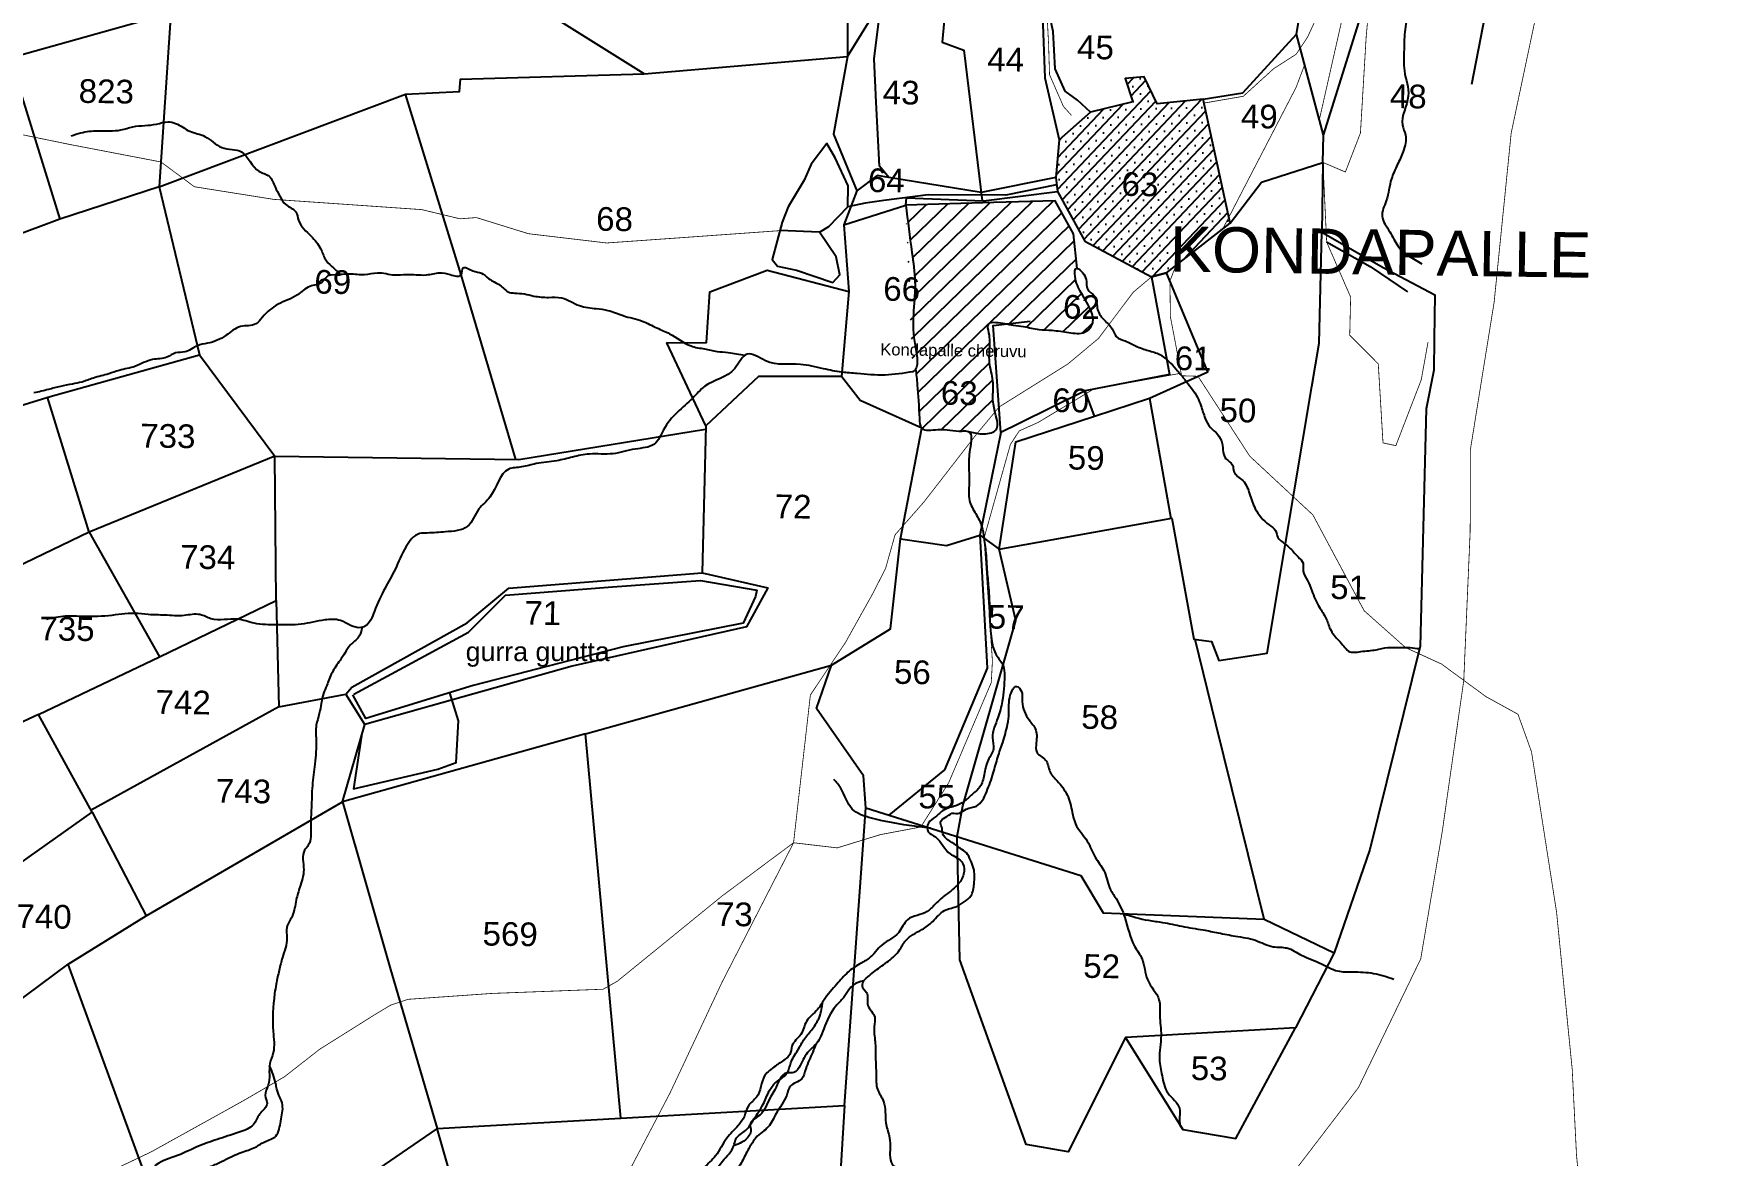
# Model space of a CAD drawing. Header units: feet. Extents: x 753466 to 768578, y 1601948 to 1613855.
# Drawn here: x 756087 to 758301, y 1607414 to 1608880 of the extents above; entities that cross this region are included whole.
import ezdxf

# ---------------------------------------------------------------- set-up
doc = ezdxf.new("R2010")
doc.units = ezdxf.units.FT
doc.header["$LTSCALE"] = 15
doc.header["$MEASUREMENT"] = 0
doc.linetypes.add('HIDDEN2', pattern=[0.1875, 0.125, -0.0625])
for name, color, linetype in [('HILL', 17, 'Continuous'), ('PLOT', 7, 'Continuous'), ('PLOT NO @ 1', 7, 'Continuous'), ('ROADS', 6, 'Continuous'), ('TANKS-STREAM', 4, 'Continuous'), ('TEXT @ 1', 1, 'Continuous'), ('VILLAGE', 30, 'Continuous')]:
    doc.layers.add(name, color=color, linetype=linetype)
doc.styles.add('Annotative', font='arial.ttf')
doc.styles.get("Standard").update_dxf_attribs({"font": 'arial.ttf'})
doc.linetypes.add('DOTS', pattern='A,1e-06,-3,["●",Standard,S=3,R=0,X=-1.25,Y=-1.25],-3', length=6.000001)

msp = doc.modelspace()

# ---------------------------------------------------------------- hatches: boundary and pattern name
at = {"layer": 'TANKS-STREAM'}
h = msp.add_hatch(dxfattribs=at)
h.set_pattern_fill('ANSI31,_O', color=256, scale=150, angle=359.1439)
h.set_pattern_definition([(44.1438658, (0, 0), (-13.05866986, 13.45487426), [])])
edge = h.paths.add_edge_path()
edge.add_spline(control_points=[(757236.1, 1608438), (757237.3, 1608438.8), (757245.6, 1608446.2), (757231, 1608496.3), (757242.7, 1608542.1), (757233.6, 1608602.4), (757229.6, 1608635.6), (757227.1, 1608656.1)], knot_values=[0, 0, 0, 0, 5.495856, 43.493777, 124.551548, 164.256651, 228.581715, 228.581715, 228.581715, 228.581715], degree=3, periodic=0)
edge.add_spline(control_points=[(757239.9, 1608442), (757240.7, 1608434.9), (757243, 1608413.2), (757244.3, 1608389.7), (757245.9, 1608358.7), (757275, 1608365.2), (757291.3, 1608359.6), (757306.6, 1608361.1), (757308.7, 1608360.3)], knot_values=[0, 0, 0, 0, 21.682697, 67.030137, 80.733846, 102.516573, 135.137486, 143.719926, 143.719926, 143.719926, 143.719926], degree=3, periodic=0)
edge.add_spline(control_points=[(757308.7, 1608360.3), (757312.5, 1608359.2), (757316.3, 1608358.2), (757320.4, 1608357.6)], knot_values=[0.000003, 0.000003, 0.000003, 0.000003, 12.615639, 12.615639, 12.615639, 12.615639], degree=3, periodic=0)
edge.add_line((757320.4, 1608357.6), (757343.8, 1608385.8))
edge.add_spline(control_points=[(757343.8, 1608385.8), (757342.9, 1608389.2), (757340.3, 1608399.5), (757341.3, 1608411.8), (757341.4, 1608430.3), (757334.5, 1608451.1), (757337.5, 1608473.1), (757336.4, 1608488.8), (757332, 1608502.7), (757350.8, 1608503.2), (757364, 1608499.2), (757383.4, 1608497.2), (757399.9, 1608493), (757420, 1608492.6), (757439.5, 1608490), (757458.9, 1608486.3), (757480.8, 1608506.4), (757456.3, 1608537.9), (757448, 1608558.6), (757447.9, 1608573.1), (757450.1, 1608573.5), (757451.1, 1608573.3)], knot_values=[63.913655, 63.913655, 63.913655, 63.913655, 73.246828, 91.597612, 104.66008, 129.595317, 158.727906, 169.959653, 182.215888, 191.871031, 215.826742, 230.008439, 250.985183, 268.897389, 291.531578, 313.650131, 324.59259, 374.473602, 399.145787, 405.918062, 409.687012, 409.687012, 409.687012, 409.687012], degree=3, periodic=0)
edge.add_line((757451.1, 1608573.3), (757446.1, 1608618.6))
edge.add_line((757446.1, 1608618.6), (757422.5, 1608661.7))
edge.add_line((757422.5, 1608661.7), (757342.3, 1608659.7))
edge.add_line((757342.3, 1608659.7), (757227.1, 1608656.1))
at = {"layer": 'VILLAGE', "linetype": 'Continuous'}
h = msp.add_hatch(dxfattribs=at)
h.set_pattern_fill('SACNCR', color=256, scale=150, angle=1.53032, style=0)
h.paths.add_polyline_path([(757514, 1608821.8), (757524.1, 1608791.1), (757468.4, 1608777.5), (757427.7, 1608741.5), (757423.1, 1608692), (757425.6, 1608673.7), (757461.1, 1608609), (757548.5, 1608562.4), (757567.9, 1608567.7), (757651.3, 1608632.7), (757615.7, 1608794.6), (757555.8, 1608788.5), (757538.7, 1608823.9)])

# ---------------------------------------------------------------- linework, layer by layer
at = {"layer": 'HILL'}
for points in [[(757424.3, 1608682.8), (757358, 1608669.2), (757256.4, 1608669.6), (757198.3, 1608662.3), (757174.1, 1608658.7), (757151.3, 1608653.8), (757151.7, 1608681.4), (757134.6, 1608717.7), (757123.7, 1608736.6), (757103.3, 1608709.7), (757094, 1608688.8), (757073.3, 1608653.8), (757065.2, 1608633.9), (757052.5, 1608585.2), (757059.2, 1608576.3), (757084.2, 1608571.2), (757131.7, 1608554.8), (757140.6, 1608564.8), (757136.1, 1608588.3), (757114.3, 1608620.6), (757126.2, 1608628.1), (757151.3, 1608653.8)], [(757451.1, 1608573.3), (757446.1, 1608618.6), (757422.5, 1608661.7), (757342.3, 1608659.7), (757227.1, 1608656.1)], [(757114.3, 1608620.6), (757062.3, 1608622.7)], [(757777.3, 1608607.9), (757834.4, 1608575.8), (757883.2, 1608542.5)], [(756505.2, 1608016.6), (756570.7, 1608052), (756655.4, 1608097.8), (756703.6, 1608146.3), (756843.6, 1608156.9), (756958.5, 1608165.5), (757032.2, 1608152.7), (757030.7, 1608144.3), (757014.2, 1608109.5), (756857.6, 1608078.4), (756661.4, 1608028.1), (756520.9, 1607984.8), (756504.1, 1608016)], [(756515.5, 1607962.1), (756504.9, 1607892.7), (756615, 1607918.7), (756639.1, 1607927.2), (756642, 1607982), (756630.7, 1608018.6)]]:
    msp.add_lwpolyline(points, dxfattribs=at)
at = {"layer": 'PLOT'}
for points in [[(756884.9, 1608827.8), (756674.5, 1608960), (756633.4, 1608952.1), (756494.6, 1609027.5), (756856.5, 1609188.4), (756885.7, 1609225), (757008.7, 1609232.4), (757036.6, 1609187.3), (757134.9, 1609191.2), (757149.6, 1609143.1), (757151.3, 1609001), (757150.8, 1608850.6), (757181.6, 1608900.5), (757284.9, 1608983.1), (757274.7, 1608869), (757303.1, 1608858.6), (757327.1, 1608661.7)], [(757615.7, 1608794.6), (757667.8, 1608803.1), (757738.1, 1608879.5), (757750.6, 1608955.5), (757743, 1609006.9), (757765.8, 1609079.7), (757785.7, 1609121.1), (757790.6, 1609131.3), (757795.4, 1609173.2)], [(757567.9, 1608567.7), (757651.3, 1608632.7), (757615.7, 1608794.6), (757555.8, 1608788.5), (757538.7, 1608823.9), (757514, 1608821.8), (757524.1, 1608791.1), (757468.4, 1608777.5), (757451.7, 1608793.4), (757435.3, 1608804.9), (757422.5, 1608834.4), (757419.6, 1608883.3), (757403, 1608959.1), (757399.5, 1608975), (757430.6, 1609051.9), (757515.6, 1609011.9), (757618, 1609008.5), (757640.2, 1608972.2), (757602.5, 1608936.8), (757518.4, 1608906.4), (757460.9, 1608906.1), (757411.3, 1608921.2)], [(757773, 1608747.5), (757823.8, 1608908.8), (757861.4, 1608994.4), (757810.5, 1608990.3), (757783.5, 1608963.5), (757743, 1609006.9)], [(757325.8, 1608672.8), (757204.8, 1608692.2), (757192.7, 1608707), (757188.5, 1608790.5), (757185.7, 1608847.5), (757191.8, 1608896.4), (757208.4, 1608907.6), (757282.9, 1608961.2), (757298.8, 1608971.1), (757321.2, 1608967.7), (757347.2, 1608963.9), (757376.5, 1608962.7), (757388.8, 1608958.9), (757402.7, 1608918.8), (757406, 1608903.4), (757408.7, 1608822.7), (757427.7, 1608741.5), (757468.4, 1608777.5)], [(757965.9, 1608959.5), (757990.4, 1608935.5), (757966.5, 1608813.8)], [(755780.8, 1608858.7), (756024.5, 1608950), (756055.8, 1608848.8), (756073.6, 1608791.1), (756121, 1608637.7), (755871.1, 1608544.3)], [(756055.8, 1608848.8), (756266.1, 1608907.4), (756251, 1608679.8), (756121, 1608637.7)], [(757772.5, 1608711.9), (757773, 1608747.5), (757738.1, 1608879.5)], [(756717.2, 1608323.6), (756645.5, 1608565), (756572.7, 1608801.2), (756643.5, 1608804.8), (756645, 1608820.9), (756884.9, 1608827.8), (757150.8, 1608850.6), (757132.6, 1608748.8), (757163.2, 1608674.7), (757145.9, 1608630.4), (757152.6, 1608543.2)], [(756251, 1608679.8), (756572.7, 1608801.2)], [(757427.7, 1608741.5), (757423.1, 1608692), (757425.4, 1608673.7)], [(757204.8, 1608692.2), (757189.6, 1608694.6), (757163.2, 1608674.7)], [(757651.3, 1608632.7), (757692.3, 1608685.9), (757772.5, 1608711.9), (757771.1, 1608620.9)], [(756251, 1608679.8), (756303.7, 1608460.3)], [(757145.9, 1608630.4), (757227.1, 1608656.1), (757228.1, 1608665.5), (757328.7, 1608661.7), (757425.6, 1608673.7), (757461.1, 1608609), (757548.5, 1608562.4), (757572, 1608434.5), (757461.5, 1608413.2), (757375.1, 1608370.5), (757351.5, 1608358.9), (757341.3, 1608498.5), (757389.6, 1608504.4)], [(757423.1, 1608692), (757325.8, 1608672.8)], [(757514.4, 1607567.7), (757439.2, 1607418.3), (757384.3, 1607427.9), (757297.6, 1607669.2), (757294, 1607830.5), (757301.7, 1607870.7), (757347.4, 1608030.6), (757371, 1608113.1), (757349.1, 1608206.2), (757575, 1608246.6), (757603.5, 1608088.6), (757626.9, 1608085.6), (757636.5, 1608060.5), (757699.7, 1608070.5), (757723.2, 1608211), (757758, 1608418.8), (757767.5, 1608475.8), (757771.1, 1608620.9), (757851.3, 1608574.4), (757918.6, 1608538.6), (757917.7, 1608481.4), (757917.4, 1608440.3), (757907.4, 1608389.8), (757899.7, 1608079.5), (757833.6, 1607813.5), (757787.3, 1607678.6)], [(756965.4, 1608367.5), (756914.4, 1608475.9), (756966.4, 1608476.5), (756970.6, 1608542.6), (757045.9, 1608570.9), (757152.6, 1608543.2), (757142.9, 1608431.8)], [(757545.5, 1608403.8), (757622.1, 1608438.1), (757567.9, 1608567.7), (757548.5, 1608562.4)], [(755198.9, 1608133), (755362.9, 1608178.7), (755510.3, 1608222.7), (755580, 1608243.3), (755719.7, 1608286.3), (756108.3, 1608405.9), (756303.7, 1608460.3), (756402.1, 1608327.9), (756721.1, 1608323.6), (756965.3, 1608363.3)], [(757220.1, 1608219.6), (757247.9, 1608364.4), (757167.2, 1608400.8), (757142.9, 1608431.8), (757034.6, 1608432.2), (756965.4, 1608367.5), (756960.8, 1608175.3)], [(756159.2, 1608228.3), (756104.8, 1608404.9)], [(757349.1, 1608206.2), (757370.7, 1608346.4), (757473.9, 1608380.3), (757461.5, 1608413.2)], [(757473.9, 1608380.3), (757545.5, 1608403.8), (757573.7, 1608246.3)], [(757351.5, 1608358.9), (757323.8, 1608224.5)], [(756403.9, 1608139), (756402.1, 1608327.9), (756159.2, 1608228.3), (756251.1, 1608065.7)], [(756159.2, 1608228.3), (755978.7, 1608141.8)], [(756808.1, 1607964.7), (757129.8, 1608054.7), (757207.2, 1608102.2), (757220.1, 1608219.6), (757280.3, 1608210.9), (757323.8, 1608224.5), (757349.1, 1608206.2)], [(757323.8, 1608224.5), (757333.6, 1608050.7), (757277.8, 1607917.9), (757204.8, 1607858.6)], [(756854.3, 1607462.4), (756808.1, 1607964.7), (756490.6, 1607875.8), (756519.9, 1607977.2), (756494.9, 1608016.6), (756502.8, 1608025.7), (756653.6, 1608109.8), (756707.9, 1608155.4), (756960.8, 1608175.3), (757046.6, 1608155.8), (757018.8, 1608104.5), (756791, 1608053.3), (756519.9, 1607977.2)], [(756093.1, 1607990), (756251.1, 1608065.7), (756403.9, 1608139), (756407.3, 1608000.1), (756161.9, 1607865.1)], [(757695.4, 1607722.3), (757632.6, 1607977.9), (757605.5, 1608088.3)], [(757175, 1607868), (757171.7, 1607909.8), (757110.3, 1607997.8), (757129.8, 1608054.7)], [(756407.3, 1608000.1), (756494.9, 1608016.6)], [(756163.2, 1607862.6), (756093.1, 1607990), (756053, 1607971.5), (755868, 1607874.7)], [(755733.9, 1607605.1), (755692.4, 1607786.2), (755868, 1607874.7), (755946.9, 1607709.6), (756163.2, 1607862.6), (756233.9, 1607726.8)], [(756645.9, 1607026.4), (756649.4, 1607252.5), (756650.5, 1607322.1), (756614.1, 1607448.8), (756291.4, 1607227.3), (756221.8, 1607417.9), (756131.9, 1607663.6), (756233.9, 1607726.8), (756490.6, 1607875.8), (756553.2, 1607656.9), (756614.1, 1607448.8), (756854.3, 1607462.4), (757147, 1607479), (757124.7, 1607113)], [(757147, 1607479), (757175, 1607868), (757455.8, 1607779.5), (757485.3, 1607730.6), (757695.4, 1607722.3), (757787.3, 1607678.6), (757736.8, 1607580.6), (757514.4, 1607567.7), (757589.3, 1607447.3), (757658.5, 1607435.9), (757736.8, 1607580.6)], [(755775.4, 1607433.4), (756022.4, 1607582.4), (756131.9, 1607663.6)]]:
    msp.add_lwpolyline(points, dxfattribs=at)
at = {"layer": 'ROADS', "linetype": 'HIDDEN2', "ltscale": 10, "const_width": 1}
for points in [[(757116.2, 1609666.1), (757172.2, 1609617.3), (757190.3, 1609577.5), (757241.6, 1609490.3), (757264.5, 1609451.3), (757283.7, 1609398.4), (757302.2, 1609333.6), (757310.5, 1609304.7), (757309.8, 1609281.3), (757310.6, 1609259.2), (757364.3, 1609208.1), (757396.1, 1609141.4), (757421.6, 1609088), (757401.3, 1609006.3), (757393.2, 1608973.5), (757390.4, 1608962.3), (757401.1, 1608945.4), (757412.3, 1608894.1), (757413.7, 1608867.3), (757415, 1608826.6), (757433.1, 1608785.2), (757443.6, 1608773.5)], [(757616.9, 1608789.5), (757668.4, 1608798.4), (757708, 1608834.5), (757737.4, 1608853.3), (757752.5, 1608876), (757784.7, 1608945.9), (757824.4, 1608987), (757887.5, 1608983.3), (757943.6, 1608979.6), (757972.6, 1608980.3), (758033.5, 1609049.5), (758156.2, 1609167.5), (758266.9, 1609315.5), (758330.5, 1609361.5), (758534.1, 1609495), (758630.6, 1609545.2), (758722.3, 1609586.5), (758773.8, 1609596), (758851.1, 1609594.9), (758976, 1609581.6), (759161, 1609562.1), (759523.7, 1609524.3), (759657.3, 1609521.5)], [(756170.1, 1607384.9), (756239.9, 1607418), (756320.2, 1607462.5), (756362.8, 1607486.2), (756414.7, 1607516.5), (756460.8, 1607552.5), (756532.8, 1607597.7), (756553.9, 1607610.3), (756576.2, 1607617.7), (756686.2, 1607625.4), (756831.3, 1607630.9), (756849.9, 1607641.4), (756902.7, 1607684.3), (756986.7, 1607752.7), (757059.6, 1607807), (757080.3, 1607822.4), (757087.6, 1607886.7), (757098.6, 1607983.3), (757102.3, 1608015.6), (757147.9, 1608083.8), (757183.8, 1608148.1), (757200.6, 1608181.1), (757213, 1608225), (757250.3, 1608267.4), (757287.4, 1608315.2), (757318.7, 1608355.6), (757349.1, 1608392.2), (757439, 1608448.4), (757479, 1608481.8), (757524.6, 1608542.4), (757548.5, 1608562.4)], [(757080.3, 1607822.4), (756986.8, 1607640.1), (756918.9, 1607495.5), (756859.6, 1607382.2)]]:
    msp.add_lwpolyline(points, dxfattribs=at)
at = {"layer": 'ROADS', "linetype": 'DOTS', "ltscale": 0.5, "const_width": 1}
for points in [[(757633.8, 1607260.3), (757818.9, 1607502.3), (757900.3, 1607670.5), (757928.5, 1607837.2), (757956.6, 1608034.7), (757965, 1608230.4), (757965.3, 1608336.7), (757996.3, 1608529.2), (758018.6, 1608750.3), (758033.3, 1608819.9), (758049.1, 1608894.7), (758122.4, 1608952.8), (758219.6, 1608987.4), (758297.2, 1609027.7), (758256.8, 1609064.8), (758248.9, 1609079.1), (758245.9, 1609163.3), (758239.5, 1609204.9), (758248.6, 1609223.8), (758300, 1609178.4), (758327.6, 1609156.5)], [(758112.6, 1607326.1), (758104, 1607413.8), (758098.4, 1607526), (758077.9, 1607731.9), (758045.2, 1607941.1), (758027.5, 1607990.4), (757985.7, 1608013.4), (757927.6, 1608056), (757880.5, 1608077.6), (757826.3, 1608125.8), (757759.3, 1608251.1), (757676.8, 1608327.8), (757609.1, 1608432.3), (757587.7, 1608433), (757573, 1608510.2), (757572.4, 1608556.9), (757580.3, 1608577.3), (757641.5, 1608625), (757737.2, 1608809.7), (757748.6, 1608839.7), (757767.7, 1608767.5), (757801.7, 1608917.9)], [(757834, 1608932), (757829, 1608876.2), (757821.5, 1608750.4), (757801.8, 1608699.4), (757772.5, 1608711.9), (757777.3, 1608607.9), (757808.7, 1608535.8), (757807.5, 1608486), (757844.8, 1608448.6), (757851, 1608345.2), (757867.8, 1608341.6), (757901, 1608427.7), (757909.9, 1608477.2)], [(757062.3, 1608622.7), (756939.1, 1608613.9), (756835.9, 1608606.6), (756733.7, 1608618.7), (756665.6, 1608639.8), (756644.2, 1608638.2), (756594.2, 1608650.2), (756400.6, 1608663.6), (756296.9, 1608680.1), (756253.2, 1608712.5), (756133.4, 1608735.5), (756027.3, 1608757.3)], [(757080.3, 1607822.4), (757137.4, 1607815.7), (757193.7, 1607833), (757246.6, 1607843), (757283, 1607900.6), (757338.8, 1608031.9), (757340.3, 1608060.1), (757329.3, 1608220.5), (757351.3, 1608298.8), (757363.8, 1608343.2), (757375.5, 1608361), (757400, 1608371.9), (757472.1, 1608415.3), (757585.2, 1608436), (757585.2, 1608436)]]:
    msp.add_lwpolyline(points, dxfattribs=at)
at = {"layer": 'TANKS-STREAM'}
for points in [[(757963.4, 1608994.8), (757956.5, 1608985.3), (757945.6, 1608984.5), (757921.2, 1608983.9), (757885.3, 1608983.9), (757875.9, 1608986), (757877.1, 1608965.1), (757872, 1608929.7), (757880.8, 1608913.1), (757879.9, 1608885.8), (757878.5, 1608859.5), (757879, 1608831.6), (757884, 1608798.7), (757876.5, 1608760.6), (757880.3, 1608747.8), (757877.5, 1608726.4), (757869.7, 1608708.7), (757862, 1608690.4), (757855.1, 1608661.6), (757849.8, 1608641.8), (757860, 1608621.3), (757870.6, 1608602.7), (757901.7, 1608579.4)], [(756135.6, 1608746.7), (756148.3, 1608750.5), (756170.8, 1608753.4), (756200.9, 1608754.4), (756216.6, 1608758.5), (756247.4, 1608762), (756262.3, 1608765), (756281.8, 1608757.9), (756290.8, 1608752.7), (756310.6, 1608745.9), (756332.8, 1608731.4), (756358.5, 1608725.6), (756381.3, 1608700.3), (756394.6, 1608693.9), (756402.5, 1608679.8), (756408.5, 1608667.8), (756416.3, 1608656.8), (756429.5, 1608647.2), (756433, 1608636.3), (756449.7, 1608615.4), (756461.8, 1608599.3), (756467.8, 1608585.7), (756476.7, 1608575.8), (756487, 1608564.7), (756473.2, 1608564.2), (756463, 1608554.6), (756448, 1608549.8), (756431.6, 1608538.8), (756406.4, 1608526.5), (756385.8, 1608509.4), (756377.4, 1608500.9), (756357, 1608497.2), (756338.4, 1608485.9), (756313.9, 1608475.4), (756300.8, 1608472.3), (756284.3, 1608464.1), (756272.3, 1608462.8), (756261, 1608457.2), (756242.1, 1608454.2), (756219.2, 1608445.2), (756198.4, 1608440), (756185, 1608435.5), (756164.8, 1608429.9), (756150, 1608424.8), (756137.3, 1608422.1), (756121.6, 1608419.1), (756106, 1608415), (756087.1, 1608410.6)], [(756487.1, 1608565.6), (756500.1, 1608566.4), (756519.3, 1608565.3), (756536.3, 1608567.6), (756558.8, 1608564.9), (756574.3, 1608565.4), (756586.9, 1608565.1), (756600.3, 1608564.9), (756617.8, 1608567.6), (756631.4, 1608565.3), (756645.5, 1608565), (756648.3, 1608574.1), (756660.9, 1608570.1), (756672.1, 1608567.2), (756681.7, 1608559.9), (756696.3, 1608551.4), (756708.9, 1608542), (756715.6, 1608541.1), (756728.3, 1608539.9), (756740.8, 1608537.2), (756759.9, 1608535.5), (756777.4, 1608534.7), (756800.4, 1608524.7), (756822.4, 1608520.8), (756837.6, 1608518.4), (756857.4, 1608511.6), (756882.5, 1608504.5), (756901.6, 1608495.5), (756918.2, 1608488), (756946.2, 1608471.9), (756963.8, 1608468.1), (756980.2, 1608464.9), (756994.9, 1608463.4), (757016.6, 1608459.8)], [(757308.7, 1608360.3), (757326.6, 1608357), (757344, 1608361.2), (757341.5, 1608395.9), (757341.2, 1608413.7), (757340.9, 1608426.3), (757336.6, 1608450.1), (757336.9, 1608478.3), (757335.8, 1608489.1), (757335.4, 1608501), (757344.6, 1608502.8), (757367.5, 1608499.1), (757381.1, 1608497.2), (757401.1, 1608493.6), (757418.4, 1608492.4), (757440.1, 1608489.7), (757461.5, 1608490.2), (757469.4, 1608497.2), (757455.2, 1608543.4), (757448.1, 1608566.2), (757448.8, 1608572.7), (757461.1, 1608563.8), (757464.9, 1608545.7), (757473.8, 1608537.2), (757477.9, 1608519.4), (757486.9, 1608505.5), (757497, 1608494.2), (757502.3, 1608484.2), (757513.9, 1608478.6), (757528.2, 1608471.8), (757544.1, 1608465.9), (757559.2, 1608460.8), (757563.3, 1608458.2), (757582.2, 1608439.6), (757591.8, 1608427.9), (757608.4, 1608404.6), (757612.8, 1608394), (757618.6, 1608377.2), (757625.4, 1608365.5), (757634.4, 1608356.8), (757640.6, 1608344.3), (757645.7, 1608324.5), (757654.3, 1608316.2), (757655.9, 1608307.9), (757667.8, 1608295.9), (757676.5, 1608278.7), (757684, 1608259.2), (757702.1, 1608238.2), (757710.5, 1608230.5), (757713.7, 1608221.5), (757718.8, 1608216.1), (757730.2, 1608206.9), (757740, 1608196.1), (757746.5, 1608187.9), (757746.5, 1608177.7), (757752.3, 1608165.2), (757757.8, 1608151.8), (757767.7, 1608130.7), (757776.4, 1608115.9), (757782, 1608101.9), (757793.1, 1608086.7), (757799.9, 1608079.3), (757805.7, 1608073.1), (757822.2, 1608072.4), (757841.9, 1608074.8), (757857.3, 1608077.6), (757870.8, 1608077.6), (757886.4, 1608077.5), (757898.9, 1608076.2)], [(757239.9, 1608442), (757242.1, 1608421.1), (757244.9, 1608377.3), (757247.9, 1608364.4), (757268.9, 1608362.6), (757300.4, 1608360.7), (757308.8, 1608360.2), (757310.9, 1608336.5), (757309.5, 1608313.8), (757309.9, 1608292.4), (757310.3, 1608270), (757318.4, 1608252.7), (757326.2, 1608236.5), (757329.3, 1608220.5), (757332, 1608198.4), (757333.1, 1608179.5), (757335.2, 1608156.3), (757336.1, 1608140.9), (757339.6, 1608085.7), (757345.4, 1608067.9), (757354.2, 1608054.4), (757356, 1608040.5), (757353.1, 1608007.2), (757347.5, 1607985.8), (757340.5, 1607959.7), (757341.6, 1607945.1), (757334.8, 1607930.6), (757329.5, 1607911.1), (757324, 1607895.7), (757313.9, 1607885.7), (757303.4, 1607876.4), (757292.5, 1607870.8), (757276.6, 1607865.1), (757265.7, 1607856.2), (757256.7, 1607848.1), (757256.5, 1607836.7), (757265.8, 1607830), (757284.9, 1607808), (757293.5, 1607803.2), (757301.8, 1607794.8), (757302.7, 1607781.2), (757294.6, 1607767.1), (757276.3, 1607752.1), (757265.1, 1607741.7), (757255, 1607732.4), (757229.4, 1607721.8), (757217.8, 1607705.1), (757195.8, 1607688.6), (757179.2, 1607671.6), (757166.9, 1607664.1), (757151.3, 1607653), (757136.9, 1607637.5), (757120.1, 1607617), (757111.8, 1607604.6), (757097.2, 1607588.8), (757089.8, 1607571.8), (757078.2, 1607556.8), (757075.5, 1607545.4), (757069.1, 1607539.2), (757056.5, 1607530.3), (757042.5, 1607517.8), (757031.9, 1607489.8), (757021.2, 1607478.6), (757016, 1607464.9), (757007.8, 1607452.6), (756992.9, 1607436.1), (756978.2, 1607413.1), (756963.3, 1607397.6), (756948.3, 1607376.9), (756940.3, 1607359.1), (756924.9, 1607342.2), (756906.1, 1607323.2), (756897.5, 1607306.2), (756884.5, 1607285.5), (756873.5, 1607268), (756882.7, 1607281.7), (756865.8, 1607258), (756853.1, 1607241.9), (756850.1, 1607223.7), (756835.1, 1607202.7), (756828.1, 1607190.7), (756828.4, 1607176.5), (756815.6, 1607175), (756785.8, 1607177.4), (756754.8, 1607172), (756728.8, 1607167.7), (756718.2, 1607161.5), (756701.8, 1607161.2), (756688.8, 1607157), (756668.6, 1607156.5), (756643.9, 1607152.7), (756630.3, 1607146.9), (756608, 1607122.2), (756592.2, 1607098.9), (756581.6, 1607092.4), (756576.7, 1607083.8), (756568.2, 1607071.3), (756553.3, 1607053), (756538.7, 1607038.7), (756528.8, 1607027.3), (756513, 1607020.6), (756498.3, 1607012.3), (756480.4, 1607000.5), (756458.4, 1606995.2), (756439.6, 1606992), (756419.5, 1606987.7), (756403.9, 1606981.9), (756391.8, 1606981.6), (756375.3, 1606976.2), (756356.7, 1606972.1), (756343.9, 1606973.8), (756331.4, 1606971.4)], [(756516.3, 1608104), (756511.6, 1608091.1), (756500.8, 1608081), (756493.7, 1608070.5), (756487.3, 1608060.7), (756476.8, 1608044.7), (756469.9, 1608027.9), (756465.8, 1608017.7), (756460.2, 1607991.4), (756456.3, 1607976), (756456, 1607957.5), (756454.4, 1607925.3), (756451.1, 1607897.1), (756449.9, 1607868.3), (756449.1, 1607842.6), (756445.8, 1607819.2), (756441, 1607812.7), (756439.8, 1607787.2), (756434.7, 1607764.2), (756430.1, 1607747.8), (756424.6, 1607726.2), (756417.8, 1607711.8), (756417.9, 1607697.9), (756412, 1607672.3), (756407.7, 1607655.5), (756403.8, 1607637.6), (756401.8, 1607625.1), (756399.9, 1607575.8), (756399.9, 1607548), (756395.6, 1607533.7), (756393.3, 1607505.3), (756389.5, 1607492.1), (756391.9, 1607481.8), (756382.1, 1607467.7), (756374.2, 1607454.2), (756355.3, 1607443.9), (756326.5, 1607434.4), (756303.7, 1607426.3), (756274.8, 1607413.5), (756247.1, 1607401.1), (756234.6, 1607382.7), (756232.9, 1607366.6), (756231.1, 1607343.9), (756222.8, 1607325.7), (756216.4, 1607313.4)], [(757287.4, 1607861.3), (757297.3, 1607861.3), (757305.9, 1607866.2), (757319.5, 1607870.4), (757332.8, 1607889.2), (757341.4, 1607913.2), (757347.4, 1607934.3), (757353.7, 1607953.6), (757360.1, 1607977.1), (757361.9, 1607991.6), (757363.7, 1608015.2), (757371.9, 1608026.8), (757378.4, 1608020), (757379.1, 1608010.2), (757386.9, 1607984.9), (757396.3, 1607971.7), (757397.7, 1607953.2), (757398.4, 1607940.7), (757409.8, 1607930.6), (757415.5, 1607915.5), (757424.9, 1607903.3), (757438.1, 1607884.9), (757444.7, 1607862.4), (757448.8, 1607847.3), (757464.3, 1607824.5), (757474.7, 1607803.5), (757485.9, 1607786.2), (757493.5, 1607763.8), (757501.9, 1607749.4), (757513.4, 1607724.6), (757526.1, 1607687.2), (757535.9, 1607670.5), (757543.1, 1607643.4), (757558.1, 1607617), (757559.3, 1607596.5), (757560.8, 1607570.4), (757558.8, 1607539.4), (757562.1, 1607517.8), (757569.6, 1607495.5), (757584.8, 1607475.2), (757585.9, 1607452.9), (757589.3, 1607447.3)], [(757259.3, 1607841.4), (757238.6, 1607844), (757182, 1607854.6), (757157.1, 1607866.4), (757142, 1607893.8), (757133.1, 1607905.2)], [(757171.7, 1607641.9), (757186.9, 1607654.9), (757204.5, 1607667.8), (757218.8, 1607682.2), (757227, 1607694.7), (757248.1, 1607708.9), (757262.3, 1607719.6), (757277.7, 1607733.7), (757292.5, 1607738.8), (757303.4, 1607745), (757312.2, 1607753.2), (757316.4, 1607768.7), (757315.7, 1607789.1), (757311.6, 1607799.6), (757306.2, 1607809.3), (757298.4, 1607814.8), (757293, 1607819.3), (757281.6, 1607826.3), (757275.5, 1607834.1), (757274, 1607843), (757272.5, 1607849.4), (757278.5, 1607855.3), (757287.4, 1607861.3)], [(757511.6, 1607729.6), (757544.3, 1607721), (757562.9, 1607718.2), (757588, 1607713.2), (757615.9, 1607708.4), (757635.6, 1607704.6), (757658.1, 1607700.3), (757684.2, 1607694.9), (757707.5, 1607686.5), (757725.4, 1607684.8), (757744.3, 1607675.6), (757770.7, 1607664.1), (757791.7, 1607654.8), (757811.1, 1607653.5), (757838.7, 1607651.6), (757865.1, 1607644.1)], [(757171.7, 1607641.9), (757158.4, 1607636.4), (757152.6, 1607630.2), (757145.4, 1607619.5), (757135.8, 1607609.2), (757119.8, 1607579), (757114.5, 1607566.7), (757108.6, 1607558), (757100.5, 1607550.3), (757088.8, 1607531.1), (757080.5, 1607522), (757072, 1607521.5), (757055.7, 1607499.5), (757050.4, 1607490.8), (757036, 1607466.3), (757023.6, 1607453.7), (757024.6, 1607446.5), (757017.3, 1607434.1), (757008, 1607428.3), (757002.3, 1607426.5)], [(757171.7, 1607641.9), (757169.8, 1607635.3), (757175.5, 1607626.6), (757177.6, 1607609.8), (757186.4, 1607594.4), (757185.7, 1607582.3), (757187, 1607562.4), (757187.5, 1607541.8), (757188.3, 1607519), (757190, 1607500.3), (757197.9, 1607484.3), (757201.1, 1607456), (757205.2, 1607439.4), (757206.8, 1607426.4), (757206.3, 1607414.2), (757209.3, 1607402), (757225.9, 1607390), (757233.7, 1607374.1), (757240.8, 1607364.8), (757248.5, 1607359.8), (757263.4, 1607336), (757272.4, 1607323.4), (757283.5, 1607311.5), (757291.4, 1607300.8), (757299.7, 1607291.1), (757309.2, 1607283), (757318.1, 1607267.1), (757334.7, 1607248.1), (757345.4, 1607238.6), (757351.8, 1607226.6), (757369.5, 1607208.8), (757380.9, 1607194), (757396.1, 1607184.9), (757398, 1607177), (757407.5, 1607166.6), (757421, 1607150.4), (757438.5, 1607127.5), (757451.3, 1607115.2)], [(756328.8, 1606144.3), (756350.3, 1606162.6), (756363.9, 1606180.2), (756380, 1606200.1), (756393.9, 1606212.7), (756419.7, 1606248.5), (756429.3, 1606263.1), (756439.2, 1606279.8), (756447.4, 1606284.7), (756454.1, 1606298.9), (756460.5, 1606309.2), (756477.1, 1606334), (756487.9, 1606349.7), (756496.3, 1606361.5), (756508.1, 1606384.3), (756513.4, 1606398.6), (756518.5, 1606410.5), (756533.2, 1606442.6), (756544.5, 1606459.1), (756555.6, 1606482.2), (756568.2, 1606513.4), (756584.3, 1606543.1), (756588.4, 1606563.5), (756596.8, 1606580.7), (756601.8, 1606596.3), (756610.3, 1606614.2), (756617.3, 1606625.3), (756622.2, 1606639.9), (756633.4, 1606665.4), (756644.9, 1606682.1), (756646.6, 1606704.9), (756658.1, 1606721.7), (756666, 1606736.4), (756673.1, 1606754), (756683.7, 1606772.2), (756691.2, 1606791), (756699.8, 1606808.9), (756705, 1606824.6), (756714.6, 1606838.8), (756723.9, 1606847.6), (756733.2, 1606866.2), (756741.4, 1606886), (756749.3, 1606905.9), (756762.5, 1606930.9), (756767.7, 1606949.4), (756777.5, 1606961.8), (756783.6, 1606975.7), (756787.3, 1606999.6), (756797.9, 1607017.8), (756804, 1607034.1), (756805.4, 1607048.9), (756810.8, 1607067.3), (756816.8, 1607082), (756815.7, 1607108.8), (756818.2, 1607132), (756823.5, 1607144.4), (756824.3, 1607164.3), (756828.8, 1607177.4), (756838.9, 1607192.1), (756848.5, 1607206), (756856.9, 1607219.7), (756874.5, 1607245), (756883.3, 1607253), (756890.5, 1607269.2), (756898, 1607277.8), (756922.6, 1607314.5), (756927, 1607321.9), (756939.7, 1607332.5), (756952.9, 1607348), (756959.9, 1607365.8), (756967.9, 1607378.8), (756976.4, 1607390.7), (756987.7, 1607406.4), (757002.2, 1607426.2), (757004.7, 1607434.7), (757017.5, 1607446.4), (757028.5, 1607461.4), (757040.7, 1607480.8), (757048.6, 1607498), (757057.2, 1607509.1), (757072.2, 1607521.8), (757076.7, 1607534.5), (757085.8, 1607551.3), (757094.7, 1607566.2), (757104.9, 1607579.1), (757114, 1607594.4), (757118.4, 1607614.5)], [(757109.9, 1607559.5), (757100.7, 1607538.2), (757096.2, 1607526.7), (757090.9, 1607513.8), (757076.2, 1607504.1), (757071.4, 1607492.6), (757057.5, 1607468.3), (757047.3, 1607451), (757031, 1607436.6), (757027.5, 1607431.8), (757023.2, 1607425.2), (757017.9, 1607415.5), (757009.3, 1607399.4), (757001.7, 1607389), (756994.1, 1607379.7), (756988.9, 1607373.2), (756976.3, 1607358.3), (756972.1, 1607348.3), (756961.9, 1607337.3), (756952.1, 1607322.5), (756943.3, 1607309.4), (756936.5, 1607295.2), (756932.3, 1607286), (756916, 1607271.2), (756907.4, 1607259.5), (756903, 1607252.4), (756890.6, 1607239.3), (756880, 1607227.3), (756874.5, 1607210.3), (756862.7, 1607193.2), (756850.6, 1607177.6), (756845.5, 1607160.1), (756841.7, 1607143.4), (756840.9, 1607136), (756835.7, 1607122.9), (756832.4, 1607105.1), (756830.2, 1607084.6), (756828.8, 1607064), (756827.3, 1607053.2), (756819.5, 1607034.3), (756816.2, 1607017.5), (756809, 1606996.5), (756804.2, 1606974.3), (756797.1, 1606957.3), (756788.6, 1606941.6), (756784.6, 1606925.9), (756781.8, 1606920.6), (756773.5, 1606904.6), (756765.3, 1606894.4), (756762, 1606884.5), (756753.4, 1606864.4), (756738.1, 1606841.9), (756723.7, 1606824.5), (756710.5, 1606804.4), (756699.3, 1606769.4), (756687.2, 1606748.8), (756682.3, 1606732), (756671, 1606713.4), (756663.2, 1606702), (756655.7, 1606683.2), (756637.6, 1606642.4), (756631.4, 1606622.1), (756627.7, 1606612.8), (756618.6, 1606599.3), (756609.6, 1606586.6), (756606.4, 1606571.5), (756602, 1606554.1), (756598.1, 1606540.7), (756590.3, 1606524.8), (756582.4, 1606512.5), (756574.3, 1606499.2), (756571.4, 1606488.1), (756565.5, 1606478), (756557.9, 1606462.8), (756550.5, 1606449.8), (756549.6, 1606440), (756539.1, 1606423.6), (756528.9, 1606410.3), (756525.6, 1606404.3), (756524.6, 1606397.3), (756519.3, 1606381.1), (756509.7, 1606367.2), (756502.2, 1606355.9), (756492.2, 1606342.1), (756486.3, 1606330.5), (756480.2, 1606317.9), (756467.2, 1606301.4), (756459.1, 1606290.3), (756450.8, 1606277.1), (756440.4, 1606263.3), (756432.6, 1606258.8), (756422.7, 1606252.7)], [(756244.5, 1607328.3), (756257.2, 1607341.7), (756265.1, 1607358.8), (756287.9, 1607381.2), (756299, 1607390.2), (756318.6, 1607399.5), (756332.3, 1607405.5), (756344.9, 1607411.9), (756355.6, 1607416.5), (756374.8, 1607423.6), (756388.9, 1607431.4), (756403.3, 1607438.9), (756409.8, 1607458.6), (756412, 1607479.7), (756404.6, 1607500.4), (756403.3, 1607507), (756395.2, 1607531.3)]]:
    msp.add_spline(points, degree=3, dxfattribs=at)
for points, knots in [([(757227.1, 1608656.1), (757229.6, 1608635.6), (757233.6, 1608602.4), (757242.7, 1608542.1), (757231, 1608496.3), (757245.6, 1608446.2), (757237.3, 1608438.8), (757236.1, 1608438)], [0, 0, 0, 0, 64.325063, 104.030166, 185.087938, 223.085858, 228.581715, 228.581715, 228.581715, 228.581715]), ([(757236.5, 1608438.2), (757223.9, 1608436.3), (757197.1, 1608432.2), (757169.2, 1608435.7), (757141.9, 1608437.3), (757117.4, 1608442.4), (757084.2, 1608450.8), (757050.8, 1608444.1), (757017.4, 1608469.9), (757001.8, 1608430.8), (756968.2, 1608427.1), (756947.8, 1608401.8), (756927.2, 1608385.5), (756910.5, 1608365.7), (756900.3, 1608338.9), (756870.9, 1608338.4), (756844.2, 1608328.6), (756816, 1608332.2), (756791.7, 1608327), (756768.9, 1608320.6), (756745.9, 1608319.7), (756726, 1608312.9), (756696.6, 1608313), (756691, 1608277), (756665.6, 1608259.2), (756657.2, 1608230.5), (756626.2, 1608229.3), (756606.2, 1608227.1), (756585.9, 1608227.7), (756570.5, 1608206.8), (756560.8, 1608181.4), (756544.9, 1608153.6), (756533.1, 1608129.4), (756526, 1608107.2), (756507, 1608100.7), (756490.9, 1608115.6), (756463.4, 1608114.1), (756436.5, 1608106.5), (756405.4, 1608107.5), (756377.1, 1608107.3), (756349.5, 1608118.2), (756324.1, 1608110.4), (756302.9, 1608123.4), (756281.8, 1608118), (756259.5, 1608120.3), (756237.9, 1608120.2), (756213.4, 1608123.7), (756183.9, 1608118.1), (756153.4, 1608117.7), (756126.2, 1608119.5), (756111.6, 1608116.1), (756103.6, 1608114.3)], [231.040589, 231.040589, 231.040589, 231.040589, 264.237885, 301.804999, 322.727487, 347.943199, 379.669634, 427.032593, 453.512309, 479.25717, 526.124396, 549.091084, 577.14922, 607.348628, 630.27013, 657.240648, 687.828914, 719.607545, 742.637571, 764.463554, 792.710901, 813.019972, 830.356272, 876.234466, 897.682869, 926.226168, 956.574359, 981.194755, 991.826435, 1016.992795, 1051.284503, 1079.881161, 1114.098548, 1138.258951, 1143.891306, 1173.261015, 1194.442427, 1226.815535, 1259.64025, 1290.420871, 1313.678361, 1349.339586, 1365.168298, 1386.393285, 1412.863616, 1435.007348, 1453.09773, 1489.13605, 1526.837522, 1547.532508, 1573.016068, 1573.016068, 1573.016068, 1573.016068])]:
    msp.add_open_spline(points, degree=3, knots=knots, dxfattribs=at)
at = {"layer": 'VILLAGE', "linetype": 'Continuous'}
msp.add_lwpolyline([(757514, 1608821.8), (757524.1, 1608791.1), (757468.4, 1608777.5), (757427.7, 1608741.5), (757423.1, 1608692), (757425.6, 1608673.7), (757461.1, 1608609), (757548.5, 1608562.4), (757567.9, 1608567.7), (757651.3, 1608632.7), (757615.7, 1608794.6), (757555.8, 1608788.5), (757538.7, 1608823.9), (757514, 1608821.8)], dxfattribs=at)

# ---------------------------------------------------------------- texts
at = {"layer": 'PLOT NO @ 1', "style": 'Annotative'}
for s, p in [('45', (757450.8, 1608847.3)), ('44', (757333.4, 1608831.4)), ('823', (756145.4, 1608789.9)), ('43', (757196.7, 1608788.2)), ('48', (757859.8, 1608783.1)), ('49', (757665, 1608756.9)), ('64', (757177.4, 1608673.3)), ('63', (757509, 1608668.3)), ('68', (756822, 1608622.7)), ('69', (756453.5, 1608540.5)), ('66', (757197.4, 1608531.2)), ('62', (757432.5, 1608507.8)), ('61', (757578.5, 1608440.5)), ('63', (757272.7, 1608395.3)), ('60', (757418.5, 1608385.7)), ('50', (757637.1, 1608372.6)), ('733', (756225.9, 1608339.3)), ('59', (757438.7, 1608310.5)), ('72', (757055.4, 1608246.9)), ('734', (756277.9, 1608180.9)), ('51', (757781.7, 1608141.2)), ('735', (756094, 1608087.1)), ('71', (756728.2, 1608107.6)), ('57', (757334.1, 1608102.5)), ('56', (757211.4, 1608030.3)), ('742', (756245.9, 1607991.1)), ('58', (757456.3, 1607971.5)), ('743', (756324.8, 1607874.9)), ('55', (757243.3, 1607867.5)), ('740', (756064, 1607711)), ('73', (756978.6, 1607713.8)), ('569', (756673.5, 1607688.1)), ('52', (757458.9, 1607645.9)), ('53', (757599.5, 1607512.3))]:
    msp.add_text(s, height=30.97, rotation=359.1439, dxfattribs=at).set_placement(p)
at = {"layer": 'TEXT @ 1', "color": 0, "style": 'Annotative'}
msp.add_text('Kondapalle cheruvu', height=15.49, rotation=359.1439, dxfattribs=at).set_placement((757193.6, 1608459.9))
at = {"layer": 'TEXT @ 1', "color": 7, "style": 'Annotative'}
msp.add_text('gurra guntta', height=25, dxfattribs=at).set_placement((756651.6, 1608059.9))
at = {"layer": 'VILLAGE'}
msp.add_text('KONDAPALLE', height=59.15, rotation=359.1439, dxfattribs=at).set_placement((757571.8, 1608569.3))

doc.saveas('drawing.dxf')
